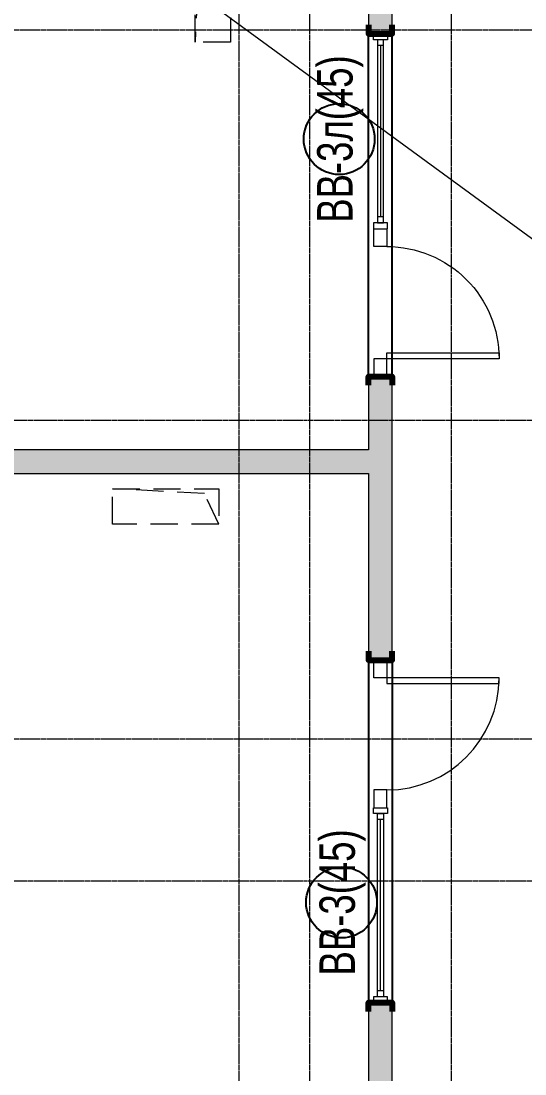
# Model space of a CAD drawing. Header units: millimetres. Extents: x -231292 to 573618, y -153144 to 564035.
# Drawn here: x 101085 to 105353, y 439568 to 448480 of the extents above; entities that cross this region are included whole.
import ezdxf
from ezdxf import colors
from ezdxf.entities.mleader import LeaderData, LeaderLine
from ezdxf.enums import TextEntityAlignment as Align
from ezdxf.math import Vec2, Vec3

# ---------------------------------------------------------------- set-up
doc = ezdxf.new("R2010")
doc.units = ezdxf.units.MM
doc.linetypes.add('CENTER2', pattern=[28.575, 19.05, -3.175, 3.175, -3.175])
doc.linetypes.add('HIDDEN', pattern=[9.525, 6.35, -3.175])
doc.layers.get('0').update_dxf_attribs({"color": 250})
doc.layers.get('Defpoints').update_dxf_attribs({"color": 250})
for name, color, linetype, lineweight in [('АР_Витраж', 250, 'Continuous', 13), ('АР_Витраж марка', 250, 'Continuous', 9), ('АР_Двери_витраж', 250, 'Continuous', 9), ('АР_Стены ПЕНОблок', 250, 'Continuous', 20), ('АР_Штриховка', 250, 'Continuous', 0), ('КМ_Фахверки', 250, 'Continuous', 80), ('ОВ_Классы', 250, 'Continuous', 0), ('РД_Оси_100', 250, 'Continuous', 0), ('РД_проем_инж перемыч_фахверк', 250, 'Continuous', 18)]:
    doc.layers.add(name, color=color, linetype=linetype, lineweight=lineweight)
doc.layers.add('АР_Делит', color=250, linetype='Continuous', lineweight=0, plot=False)
doc.layers.add('РД_Проем', color=250, linetype='Continuous', lineweight=0, plot=False)
doc.layers.add('РД_Витраж_вн', color=250, linetype='Continuous')
doc.styles.add('Arial_09', font='ARIALN.TTF', dxfattribs={"width": 0.9})
doc.styles.add('style1', font='ARIALN.TTF')

# ---------------------------------------------------------------- blocks, each defined once
blk = doc.blocks.new('_DotSmall')
at = {"color": 0, "linetype": 'ByBlock', "const_width": 0.5}
blk.add_lwpolyline([(-0.0625, 0, 1), (0.0625, 0, 1)], format="xyb", close=True, dxfattribs=at)
blk = doc.blocks.new('otv пунктир')
at = {"linetype": 'HIDDEN', "ltscale": 0.07}
blk.add_lwpolyline([(0, 0), (0, 1), (1, 1), (1, 0)], close=True, dxfattribs=at)
blk.add_lwpolyline([(0, 1), (0.1346, 0.1366), (1, 0)], dxfattribs=at)
blk = doc.blocks.new('Ф_пеноблок 200')
at = {"layer": 'КМ_Фахверки'}
blk.add_lwpolyline([(0, -75), (0, 0), (200, 0), (200, -75)], dxfattribs=at)
blk = doc.blocks.new('СОШ_2200_АР_ОСИ_М100_28.05.24')
at = {"layer": 'РД_Оси_100', "linetype": 'CENTER2'}
for p, q in [((119910, 82200), (-5954.958, 82200)), ((-5954.958, 78900), (119910, 78900)), ((119910, 76200), (-5954.958, 76200)), ((-5954.958, 75000), (119910, 75000))]:
    blk.add_line(p, q, dxfattribs=at)
for points in [[(52500, 139938.679), (52500, -5755), (52358.276, -6155)], [(53100, 139938.679), (53100, -5755), (52949.266, -6155)], [(54300, 139938.679), (54300, -6155)]]:
    blk.add_lwpolyline(points, dxfattribs=at)
blk = doc.blocks.new('МаркаВитража1')
at = {"layer": 'Defpoints'}
blk.add_circle((0, 0), 3, dxfattribs=at)
at = {"color": 0, "linetype": 'ByBlock', "lineweight": -2, "style": 'Arial_09', "width": 0.9}
blk.add_attdef('АР-ОКНО:НАИМЕНОВАНИЕ', text='', height=3, dxfattribs=at).set_placement((0, 0), align=Align.MIDDLE)

msp = doc.modelspace()

# ---------------------------------------------------------------- hatches: boundary and pattern name
at = {"layer": 'АР_Штриховка', "linetype": 'Continuous', "lineweight": 0}
h = msp.add_hatch(dxfattribs=at)
h.set_pattern_fill('AR-CONC', color=256, angle=45, style=0)
h.set_pattern_definition([(95, (50428.77, 366201.75), (140.09465, 117.55338), [19.05, -209.55]), (40, (50428.77, 366201.75), (-160.01845, 110.17673), [15.24, -167.6406]), (145.45144, (50440.44, 366211.55), (-19.9238, 227.7301), [16.19, -178.09024]), (91.1842, (50392.85, 366237.67), (221.41024, 161.9534), [28.575, -314.325]), (141.63556, (50411.3, 366251.17), (-7.0866, 342.82676), [24.285, -267.1356]), (36.18415, (50392.85, 366237.67), (-7.0866, 342.8268), [22.86, -251.4597]), (66, (50419.79, 366246.65), (179.51998, 34.89515), [19.05, -209.55]), (11, (50419.79, 366246.65), (-86.53993, 173.9412), [15.24, -167.64]), (116.45145, (50434.75, 366249.56), (92.98005, 208.83634), [16.19, -178.08994]), (82.5, (50428.77, 366201.75), (-57.60547, 61.973414), [0, -165.608, 0, -170.18, 0, -168.275]), (52.5, (50428.77, 366201.75), (-23.58973, 118.087), [0, -97.028, 0, -161.798, 0, -64.135]), (12.5, (50388.716, 366161.7), (99.927863, 91.826196), [0, -63.5, 0, -198.12, 0, -262.89]), (2.5, (50370.76, 366143.74), (86.7639, 122.72239), [0, -82.55, 0, -131.572, 0, -186.69])])
h.paths.add_polyline_path([(104028.765, 434976.757), (104162.099, 434926.757), (104228.765, 434976.756), (104228.766, 440171.752), (104028.766, 440171.752)], flags=0)
h.paths.add_polyline_path([(104028.766, 443071.752), (104228.766, 443071.752), (104228.766, 444851.753), (104078.766, 444785.086), (104028.766, 444651.753)], flags=0)
h.paths.add_polyline_path([(104028.766, 444851.753), (104078.766, 444785.086), (104228.766, 444851.753), (104228.767, 445471.752), (104028.767, 445471.752)], flags=0)
h.paths.add_polyline_path([(104028.767, 448371.752), (104228.767, 448371.752), (104228.767, 452951.752), (104028.767, 452951.752)], flags=0)
h.paths.add_polyline_path([(104028.768, 455851.752), (104228.768, 455851.752), (104228.768, 457051.753), (104028.768, 457051.753)], flags=0)
h = msp.add_hatch(dxfattribs=at)
h.set_pattern_fill('AR-CONC', color=256, angle=-315, style=0)
h.set_pattern_definition([(95, (50428.77, 366201.75), (140.09465, 117.55338), [19.05, -209.55]), (40, (50428.77, 366201.75), (-160.01845, 110.17673), [15.24, -167.6406]), (145.45144, (50440.44, 366211.55), (-19.9238, 227.7301), [16.19, -178.09024]), (91.1842, (50392.85, 366237.67), (221.41024, 161.9534), [28.575, -314.325]), (141.63556, (50411.3, 366251.17), (-7.0866, 342.8268), [24.285, -267.1356]), (36.18415, (50392.85, 366237.67), (-7.0866, 342.8268), [22.86, -251.4597]), (66, (50419.79, 366246.65), (179.51998, 34.89515), [19.05, -209.55]), (11, (50419.79, 366246.65), (-86.53993, 173.9412), [15.24, -167.64]), (116.45145, (50434.75, 366249.56), (92.98005, 208.83634), [16.19, -178.08994]), (82.5, (50428.77, 366201.75), (-57.60547, 61.973414), [0, -165.608, 0, -170.18, 0, -168.275]), (52.5, (50428.77, 366201.75), (-23.58973, 118.087), [0, -97.028, 0, -161.798, 0, -64.135]), (12.5, (50388.716, 366161.7), (99.927863, 91.826196), [0, -63.5, 0, -198.12, 0, -262.89]), (2.5, (50370.76, 366143.74), (86.7639, 122.7224), [0, -82.55, 0, -131.572, 0, -186.69])])
h.paths.add_polyline_path([(104028.766, 444651.753), (104078.766, 444785.086), (104028.766, 444851.753), (96478.983, 444851.753), (96478.983, 444651.753)], flags=0)

# ---------------------------------------------------------------- linework, layer by layer
at = {"layer": 'АР_Витраж', "linetype": 'Continuous', "lineweight": 5}
for p, q in [((104028.767, 448371.752), (104028.767, 446721.752)), ((104228.767, 448371.752), (104228.767, 446721.752)), ((104028.766, 440171.752), (104028.766, 441821.752)), ((104228.766, 440171.752), (104228.766, 441821.752))]:
    msp.add_line(p, q, dxfattribs=at)
at = {"layer": 'АР_Витраж', "linetype": 'Continuous', "lineweight": 13}
for p, q in [((104153.767, 448271.752), (104103.767, 448271.752)), ((104128.767, 448271.752), (104128.767, 446821.752)), ((104153.767, 446821.752), (104103.767, 446821.752)), ((104153.766, 441721.752), (104103.766, 441721.752)), ((104128.766, 440271.752), (104128.766, 441721.752)), ((104153.766, 440271.752), (104103.766, 440271.752))]:
    msp.add_line(p, q, dxfattribs=at)
for points in [[(104068.767, 448321.752), (104068.767, 448371.752), (104188.767, 448371.752), (104188.767, 448321.752)], [(104153.767, 448321.752), (104103.767, 448321.752), (104103.767, 446771.752), (104153.767, 446771.752)], [(104068.767, 446771.752), (104068.767, 446721.752), (104188.767, 446721.752), (104188.767, 446771.752)], [(104068.766, 441771.752), (104068.766, 441821.752), (104188.766, 441821.752), (104188.766, 441771.752)], [(104153.766, 440221.752), (104103.766, 440221.752), (104103.766, 441771.752), (104153.766, 441771.752)], [(104068.766, 440221.752), (104068.766, 440171.752), (104188.766, 440171.752), (104188.766, 440221.752)]]:
    msp.add_lwpolyline(points, close=True, dxfattribs=at)
at = {"layer": 'АР_Двери_витраж', "linetype": 'Continuous', "lineweight": 9}
for points in [[(104073.767, 446571.752), (104073.767, 446721.752), (104183.767, 446721.752), (104183.767, 446571.752)], [(104073.767, 445621.752), (104073.767, 445471.752), (104183.767, 445471.752), (104183.767, 445621.752)], [(104183.767, 445621.752), (104183.767, 445671.752), (105133.767, 445671.752), (105133.767, 445621.752)], [(104073.766, 442921.752), (104073.766, 443071.752), (104183.766, 443071.752), (104183.766, 442921.752)], [(104183.766, 442921.752), (104183.766, 442871.752), (105133.766, 442871.752), (105133.766, 442921.752)], [(104073.766, 441971.752), (104073.766, 441821.752), (104183.766, 441821.752), (104183.766, 441971.752)]]:
    msp.add_lwpolyline(points, close=True, dxfattribs=at)
at = {"layer": 'АР_Двери_витраж', "linetype": 'Continuous', "lineweight": 9, "extrusion": (0, 0, -1)}
msp.add_arc((-104183.767, 445621.752), 950, 90.0000056, 180.0000056, dxfattribs=at)
at = {"layer": 'АР_Двери_витраж', "linetype": 'Continuous', "lineweight": 9}
msp.add_arc((104183.766, 442921.752), 950, 269.9999944, 359.9999944, dxfattribs=at)
at = {"layer": 'АР_Стены ПЕНОблок', "linetype": 'Continuous', "lineweight": 20}
for p, q in [((104028.767, 452951.752), (104028.767, 448371.752)), ((104228.767, 448371.752), (104228.767, 452951.752)), ((104028.767, 448371.752), (104228.767, 448371.752)), ((104028.767, 445471.752), (104028.766, 444851.753)), ((104228.767, 445471.752), (104028.767, 445471.752)), ((104228.766, 443071.752), (104228.767, 445471.752)), ((104028.766, 444851.753), (96478.983, 444851.753)), ((96478.983, 444651.753), (104028.766, 444651.753)), ((104028.766, 444651.753), (104028.766, 443071.752)), ((104028.766, 443071.752), (104228.766, 443071.752)), ((104028.766, 440171.752), (104028.765, 434976.757)), ((104228.766, 440171.752), (104028.766, 440171.752)), ((104228.765, 434976.756), (104228.766, 440171.752))]:
    msp.add_line(p, q, dxfattribs=at)
at = {"layer": 'РД_Витраж_вн', "linetype": 'Continuous', "lineweight": -3}
for p, q in [((104028.767, 445471.752), (104028.767, 448371.752)), ((104228.767, 445471.752), (104228.767, 448371.752)), ((104028.766, 443071.752), (104028.766, 440171.752)), ((104228.766, 443071.752), (104228.766, 440171.752))]:
    msp.add_line(p, q, dxfattribs=at)
at = {"layer": 'РД_Проем', "linetype": 'Continuous', "lineweight": 0}
for p, q in [((104028.767, 445471.752), (104028.767, 448371.752)), ((104228.767, 445471.752), (104228.767, 448371.752)), ((104028.766, 443071.752), (104028.766, 440171.752)), ((104228.766, 443071.752), (104228.766, 440171.752))]:
    msp.add_line(p, q, dxfattribs=at)
at = {"layer": 'РД_проем_инж перемыч_фахверк', "linetype": 'Continuous', "lineweight": 18}
for p, q in [((104028.767, 448371.752), (104028.767, 445471.752)), ((104228.767, 448371.752), (104228.767, 445471.752)), ((104028.766, 443071.752), (104028.766, 440171.752)), ((104228.766, 443071.752), (104228.766, 440171.752))]:
    msp.add_line(p, q, dxfattribs=at)

# ---------------------------------------------------------------- block references
at = {"layer": 'АР_Витраж марка', "linetype": 'Continuous', "lineweight": 9, "xscale": 100, "yscale": 100, "zscale": 100, "rotation": 90}
for p, values in [((103779.395, 447480.975), {'АР-ОКНО:НАИМЕНОВАНИЕ': 'ВВ-3л(45)'}), ((103799.291, 441019.93), {'АР-ОКНО:НАИМЕНОВАНИЕ': 'ВВ-3(45)'})]:
    msp.add_blockref('МаркаВитража1', p, dxfattribs=at).add_auto_attribs(values)
at = {"layer": 'КМ_Фахверки', "xscale": -1, "rotation": 180}
for p in [(104028.768, 448371.752), (104028.768, 443071.752)]:
    msp.add_blockref('Ф_пеноблок 200', p, dxfattribs=at)
at = {"layer": 'КМ_Фахверки'}
for p in [(104028.768, 445471.752), (104028.768, 440171.752)]:
    msp.add_blockref('Ф_пеноблок 200', p, dxfattribs=at)
at = {"layer": 'ОВ_Классы', "xscale": 900, "yscale": 300}
for p, rotation in [((102558.439, 449201.743), 270), ((102758.765, 444521.752), 180)]:
    msp.add_blockref('otv пунктир', p, dxfattribs=dict(at, rotation=rotation))
at = {"layer": 'РД_Оси_100'}
msp.add_blockref('СОШ_2200_АР_ОСИ_М100_28.05.24', (50428.768, 366201.753), dxfattribs=at)

# ---------------------------------------------------------------- leaders
at = {"layer": 'АР_Делит'}
ml = msp.add_multileader_mtext('Standard', dxfattribs=at)
ml.set_content('\\pxsm1;антипаника?', color=256, style='style1')
ml.set_leader_properties(color=256, linetype='ByLayer', lineweight=9)
ml.set_arrow_properties(name='DOTSMALL')
ml.build(insert=Vec2(0, 0))
ml.multileader.update_dxf_attribs({"text_left_attachment_type": 6, "text_right_attachment_type": 6, "text_bottom_attachment_type": 10, "dogleg_length": 25, "arrow_head_size": 100})
ctx = ml.context
ctx.base_point, ctx.char_height, ctx.arrow_head_size, ctx.landing_gap_size, ctx.plane_origin = Vec3(24041.442, 495680.342), 1000, 100, 50, Vec3(17228.694, 509247.7)
ctx.left_attachment, ctx.right_attachment, ctx.top_attachment = 6, 6, 10
notes = []
notes.append((ctx, [(1, (1, 1, 0), (38331.797, 495680.342), (-1, 0), 7549.837, [(0, [(112428.768, 441505.414)], 0, [])])]))
ctx.mtext.insert, ctx.mtext.width, ctx.mtext.defined_height, ctx.mtext.line_spacing_factor, ctx.mtext.flow_direction = Vec3(24090.76, 496880.342), 12881.20192, 10741.778, 0.3, 5
for ctx, leaders in notes:
    for number, flags, end, landing, length, lines in leaders:
        leader = LeaderData()
        leader.index, (leader.has_last_leader_line, leader.has_dogleg_vector, leader.attachment_direction) = number, flags
        leader.last_leader_point, leader.dogleg_vector, leader.dogleg_length = Vec3(end), Vec3(landing), length
        for number, points, colour, breaks in lines:
            line = LeaderLine()
            line.index, line.vertices, line.color, line.breaks = number, Vec3.list(points), colors.encode_raw_color(colour), breaks
            leader.lines.append(line)
        ctx.leaders.append(leader)

doc.saveas('drawing.dxf')
